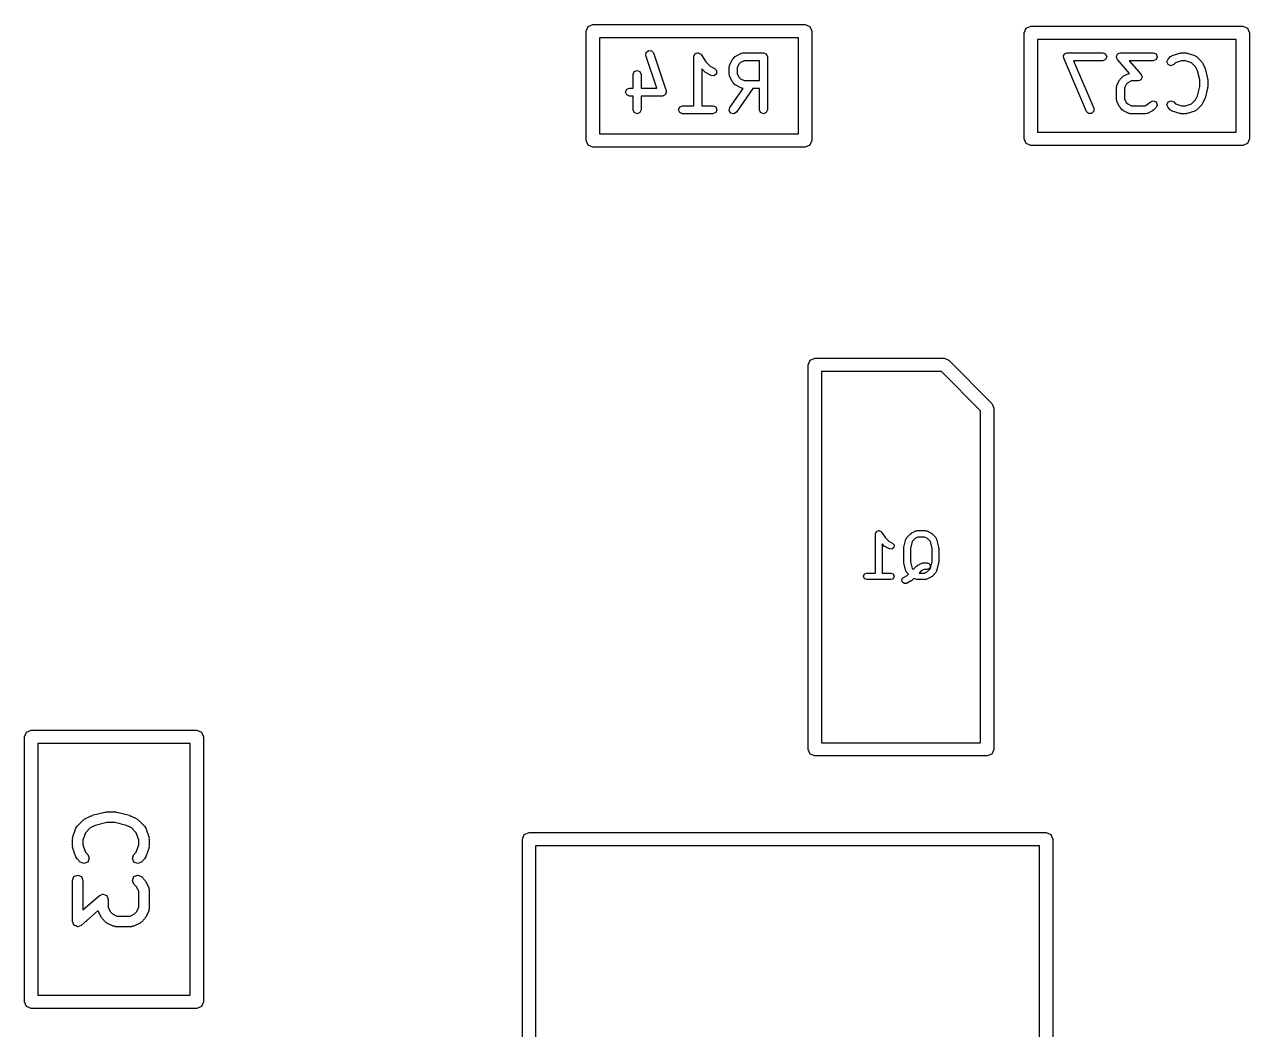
# Model space of a CAD drawing. Extents: x 0.18 to 5.48, y -2.58 to 1.79.
# Drawn here: x 0.1797 to 0.5435, y 1.1297 to 1.4282 of the extents above; entities that cross this region are included whole.
import ezdxf

# ---------------------------------------------------------------- set-up
doc = ezdxf.new("R2010")
doc.units = 0
doc.header["$MEASUREMENT"] = 0
doc.layers.add('BLACK', color=7, linetype='CONTINUOUS')

msp = doc.modelspace()

# ---------------------------------------------------------------- linework, layer by layer
at = {"layer": 'BLACK', "linetype": 'CONTINUOUS'}
for p, q in [((0.346535, 1.42624), (0.347112, 1.42763)), ((0.346535, 1.39376), (0.346535, 1.42624)), ((0.347112, 1.42763), (0.348504, 1.42821)), ((0.348504, 1.42821), (0.411496, 1.42821)), ((0.411496, 1.42821), (0.412888, 1.42763)), ((0.412888, 1.42763), (0.413465, 1.42624)), ((0.413465, 1.42624), (0.413465, 1.39376)), ((0.476535, 1.42575), (0.477112, 1.42714)), ((0.477112, 1.42714), (0.478504, 1.42772)), ((0.478504, 1.42772), (0.541496, 1.42772)), ((0.541496, 1.42772), (0.542888, 1.42714)), ((0.542888, 1.42714), (0.543465, 1.42575)), ((0.350472, 1.42427), (0.350472, 1.39573)), ((0.409528, 1.42427), (0.350472, 1.42427)), ((0.409528, 1.39573), (0.409528, 1.42427)), ((0.476535, 1.39425), (0.476535, 1.42575)), ((0.480472, 1.42378), (0.480472, 1.39622)), ((0.539528, 1.42378), (0.480472, 1.42378)), ((0.539528, 1.39622), (0.539528, 1.42378)), ((0.543465, 1.42575), (0.543465, 1.39425)), ((0.364256, 1.419), (0.36432, 1.4199)), ((0.367488, 1.40931), (0.364256, 1.419)), ((0.36432, 1.4199), (0.365003, 1.42049)), ((0.365003, 1.42049), (0.365905, 1.42043)), ((0.365905, 1.42043), (0.366497, 1.41975)), ((0.366497, 1.41975), (0.370247, 1.4085)), ((0.378444, 1.41862), (0.37849, 1.41874)), ((0.378444, 1.40406), (0.378444, 1.41862)), ((0.378467, 1.41886), (0.378658, 1.41914)), ((0.37849, 1.41874), (0.378467, 1.41886)), ((0.378658, 1.41914), (0.37879, 1.41946)), ((0.37879, 1.41946), (0.378902, 1.41951)), ((0.378902, 1.41951), (0.37897, 1.41961)), ((0.37897, 1.41961), (0.379307, 1.41967)), ((0.379307, 1.41967), (0.379625, 1.4198)), ((0.379625, 1.4198), (0.379737, 1.41976)), ((0.379737, 1.41976), (0.379857, 1.41978)), ((0.379857, 1.41978), (0.380142, 1.41959)), ((0.380142, 1.41959), (0.38046, 1.41946)), ((0.38046, 1.41946), (0.380507, 1.41935)), ((0.380507, 1.41935), (0.380608, 1.41928)), ((0.380608, 1.41928), (0.382043, 1.41713)), ((0.390038, 1.41796), (0.390788, 1.41871)), ((0.390788, 1.41871), (0.390968, 1.41878)), ((0.390968, 1.41878), (0.391095, 1.41893)), ((0.391095, 1.41893), (0.392595, 1.41968)), ((0.392595, 1.41968), (0.392869, 1.4197)), ((0.392869, 1.4197), (0.393123, 1.4198)), ((0.393123, 1.4198), (0.399123, 1.4198)), ((0.399123, 1.4198), (0.399958, 1.41946)), ((0.399958, 1.41946), (0.400304, 1.41862)), ((0.400304, 1.41862), (0.400304, 1.40288)), ((0.488196, 1.41862), (0.488284, 1.41883)), ((0.488289, 1.4184), (0.488196, 1.41862)), ((0.488281, 1.41906), (0.48845, 1.41924)), ((0.488284, 1.41883), (0.488281, 1.41906)), ((0.48845, 1.41924), (0.488542, 1.41946)), ((0.488542, 1.41946), (0.488753, 1.41955)), ((0.488753, 1.41955), (0.488912, 1.41971)), ((0.488912, 1.41971), (0.489154, 1.41971)), ((0.489154, 1.41971), (0.489378, 1.4198)), ((0.489378, 1.4198), (0.499876, 1.4198)), ((0.499876, 1.4198), (0.500711, 1.41946)), ((0.500711, 1.41946), (0.501057, 1.41862)), ((0.501057, 1.41862), (0.500711, 1.41779)), ((0.503944, 1.41862), (0.503961, 1.41866)), ((0.504104, 1.41824), (0.503944, 1.41862)), ((0.503947, 1.4187), (0.504131, 1.41907)), ((0.503961, 1.41866), (0.503947, 1.4187)), ((0.504131, 1.41907), (0.50429, 1.41946)), ((0.50429, 1.41946), (0.504329, 1.41948)), ((0.504329, 1.41948), (0.504348, 1.41951)), ((0.504348, 1.41951), (0.504741, 1.41965)), ((0.504741, 1.41965), (0.505126, 1.4198)), ((0.505126, 1.4198), (0.514874, 1.4198)), ((0.514874, 1.4198), (0.51571, 1.41946)), ((0.51571, 1.41946), (0.516055, 1.41862)), ((0.516055, 1.41862), (0.51571, 1.41779)), ((0.519289, 1.41796), (0.520038, 1.41871)), ((0.520038, 1.41871), (0.520292, 1.41881)), ((0.520292, 1.41881), (0.5205, 1.41899)), ((0.5205, 1.41899), (0.52275, 1.41974)), ((0.52275, 1.41974), (0.522944, 1.41973)), ((0.522944, 1.41973), (0.523123, 1.4198)), ((0.523123, 1.4198), (0.524623, 1.4198)), ((0.524623, 1.4198), (0.524803, 1.41973)), ((0.524803, 1.41973), (0.524997, 1.41974)), ((0.524997, 1.41974), (0.527246, 1.41899)), ((0.527246, 1.41899), (0.527454, 1.41881)), ((0.527454, 1.41881), (0.527708, 1.41871)), ((0.527708, 1.41871), (0.529208, 1.41721)), ((0.381789, 1.41404), (0.380806, 1.41502)), ((0.380806, 1.41502), (0.380806, 1.40406)), ((0.382043, 1.41713), (0.383324, 1.41585)), ((0.383324, 1.41585), (0.384653, 1.41518)), ((0.384653, 1.41518), (0.385245, 1.4145)), ((0.388943, 1.41562), (0.389048, 1.41588)), ((0.388943, 1.41337), (0.388943, 1.41562)), ((0.389048, 1.41588), (0.389067, 1.41615)), ((0.389067, 1.41615), (0.389817, 1.41765)), ((0.389817, 1.41765), (0.389964, 1.41778)), ((0.389964, 1.41778), (0.390038, 1.41796)), ((0.391844, 1.41642), (0.391305, 1.41535)), ((0.391305, 1.41535), (0.391305, 1.41365)), ((0.392323, 1.4169), (0.391844, 1.41642)), ((0.393402, 1.41744), (0.392323, 1.4169)), ((0.397941, 1.41744), (0.393402, 1.41744)), ((0.397941, 1.41156), (0.397941, 1.41744)), ((0.488292, 1.41816), (0.488289, 1.4184)), ((0.495041, 1.40241), (0.488292, 1.41816)), ((0.499876, 1.41744), (0.491169, 1.41744)), ((0.491169, 1.41744), (0.497212, 1.40334)), ((0.500711, 1.41779), (0.499876, 1.41744)), ((0.504237, 1.41785), (0.504104, 1.41824)), ((0.507865, 1.4137), (0.504237, 1.41785)), ((0.514874, 1.41744), (0.507728, 1.41744)), ((0.507728, 1.41744), (0.511264, 1.4134)), ((0.51571, 1.41779), (0.514874, 1.41744)), ((0.518943, 1.41712), (0.519289, 1.41796)), ((0.519289, 1.41629), (0.518943, 1.41712)), ((0.520124, 1.41594), (0.519289, 1.41629)), ((0.520959, 1.41629), (0.520124, 1.41594)), ((0.521512, 1.41684), (0.520959, 1.41629)), ((0.523315, 1.41744), (0.521512, 1.41684)), ((0.524431, 1.41744), (0.523315, 1.41744)), ((0.526235, 1.41684), (0.524431, 1.41744)), ((0.527402, 1.41567), (0.526235, 1.41684)), ((0.528008, 1.41446), (0.527402, 1.41567)), ((0.529208, 1.41721), (0.529282, 1.41703)), ((0.529282, 1.41703), (0.529429, 1.4169)), ((0.529429, 1.4169), (0.530179, 1.4154)), ((0.530179, 1.4154), (0.530189, 1.41527)), ((0.530189, 1.41527), (0.530268, 1.41516)), ((0.530268, 1.41516), (0.531018, 1.41216)), ((0.360446, 1.41337), (0.360792, 1.41421)), ((0.360446, 1.40931), (0.360446, 1.41337)), ((0.360792, 1.41421), (0.361627, 1.41456)), ((0.361627, 1.41456), (0.362462, 1.41421)), ((0.362462, 1.41421), (0.362808, 1.41337)), ((0.362808, 1.41337), (0.362808, 1.40931)), ((0.381969, 1.41396), (0.381789, 1.41404)), ((0.382096, 1.41382), (0.381969, 1.41396)), ((0.383596, 1.41307), (0.382096, 1.41382)), ((0.384498, 1.413), (0.383596, 1.41307)), ((0.385181, 1.4136), (0.384498, 1.413)), ((0.385245, 1.4145), (0.385181, 1.4136)), ((0.389048, 1.41312), (0.388943, 1.41337)), ((0.389067, 1.41285), (0.389048, 1.41312)), ((0.389817, 1.41135), (0.389067, 1.41285)), ((0.389964, 1.41122), (0.389817, 1.41135)), ((0.391305, 1.41365), (0.391844, 1.41257)), ((0.391844, 1.41257), (0.392323, 1.4121)), ((0.392323, 1.4121), (0.393402, 1.41156)), ((0.393402, 1.41156), (0.397941, 1.41156)), ((0.504069, 1.41015), (0.504819, 1.41165)), ((0.504819, 1.41165), (0.504966, 1.41178)), ((0.504966, 1.41178), (0.50504, 1.41196)), ((0.50504, 1.41196), (0.50579, 1.41271)), ((0.50579, 1.41271), (0.50597, 1.41278)), ((0.50597, 1.41278), (0.506097, 1.41293)), ((0.506097, 1.41293), (0.507597, 1.41368)), ((0.508404, 1.41144), (0.507325, 1.4109)), ((0.507597, 1.41368), (0.507865, 1.4137)), ((0.510375, 1.41144), (0.508404, 1.41144)), ((0.510759, 1.4116), (0.510375, 1.41144)), ((0.511153, 1.41174), (0.510759, 1.4116)), ((0.511171, 1.41177), (0.511153, 1.41174)), ((0.51121, 1.41179), (0.511171, 1.41177)), ((0.511369, 1.41217), (0.51121, 1.41179)), ((0.511264, 1.4134), (0.511397, 1.41301)), ((0.511553, 1.41255), (0.511369, 1.41217)), ((0.511397, 1.41301), (0.511556, 1.41262)), ((0.511556, 1.41262), (0.51154, 1.41259)), ((0.51154, 1.41259), (0.511553, 1.41255)), ((0.528691, 1.41173), (0.528008, 1.41446)), ((0.528691, 1.40977), (0.528691, 1.41173)), ((0.531018, 1.41216), (0.530996, 1.41201)), ((0.530996, 1.41201), (0.531054, 1.41187)), ((0.531054, 1.41187), (0.531054, 1.40963)), ((0.358196, 1.40813), (0.358542, 1.40896)), ((0.358542, 1.40729), (0.358196, 1.40813)), ((0.358542, 1.40896), (0.359378, 1.40931)), ((0.359378, 1.40931), (0.360446, 1.40931)), ((0.362808, 1.40931), (0.367488, 1.40931)), ((0.370202, 1.40787), (0.370183, 1.4076)), ((0.370307, 1.40813), (0.370202, 1.40787)), ((0.370247, 1.4085), (0.370233, 1.4083)), ((0.370233, 1.4083), (0.370307, 1.40813)), ((0.389156, 1.40355), (0.393109, 1.4092)), ((0.390038, 1.41104), (0.389964, 1.41122)), ((0.390788, 1.41029), (0.390038, 1.41104)), ((0.390968, 1.41022), (0.390788, 1.41029)), ((0.391095, 1.41007), (0.390968, 1.41022)), ((0.395988, 1.40919), (0.391091, 1.4022)), ((0.392595, 1.40932), (0.391095, 1.41007)), ((0.392869, 1.4093), (0.392595, 1.40932)), ((0.393109, 1.4092), (0.392869, 1.4093)), ((0.397941, 1.40919), (0.395988, 1.40919)), ((0.397941, 1.40288), (0.397941, 1.40919)), ((0.503944, 1.40963), (0.50405, 1.40988)), ((0.503944, 1.40588), (0.503944, 1.40963)), ((0.50405, 1.40988), (0.504069, 1.41015)), ((0.506846, 1.41043), (0.506307, 1.40935)), ((0.506307, 1.40935), (0.506307, 1.40615)), ((0.507325, 1.4109), (0.506846, 1.41043)), ((0.528008, 1.40704), (0.528691, 1.40977)), ((0.531018, 1.40934), (0.530268, 1.40634)), ((0.531054, 1.40963), (0.530996, 1.40949)), ((0.530996, 1.40949), (0.531018, 1.40934)), ((0.359378, 1.40694), (0.358542, 1.40729)), ((0.360446, 1.40694), (0.359378, 1.40694)), ((0.360446, 1.40288), (0.360446, 1.40694)), ((0.369126, 1.40694), (0.362808, 1.40694)), ((0.362808, 1.40694), (0.362808, 1.40288)), ((0.369306, 1.40702), (0.369126, 1.40694)), ((0.3695, 1.407), (0.369306, 1.40702)), ((0.369708, 1.40718), (0.3695, 1.407)), ((0.369961, 1.40729), (0.369708, 1.40718)), ((0.370036, 1.40747), (0.369961, 1.40729)), ((0.370183, 1.4076), (0.370036, 1.40747)), ((0.37429, 1.40371), (0.375126, 1.40406)), ((0.375126, 1.40406), (0.378444, 1.40406)), ((0.380806, 1.40406), (0.384124, 1.40406)), ((0.384124, 1.40406), (0.38496, 1.40371)), ((0.50405, 1.40562), (0.503944, 1.40588)), ((0.504069, 1.40535), (0.50405, 1.40562)), ((0.504819, 1.40385), (0.504069, 1.40535)), ((0.506307, 1.40615), (0.506846, 1.40508)), ((0.506846, 1.40508), (0.507325, 1.4046)), ((0.507325, 1.4046), (0.508404, 1.40406)), ((0.508404, 1.40406), (0.512346, 1.40406)), ((0.512346, 1.40406), (0.513425, 1.4046)), ((0.513425, 1.4046), (0.514039, 1.40521)), ((0.514039, 1.40521), (0.514874, 1.40556)), ((0.514874, 1.40556), (0.51571, 1.40521)), ((0.516055, 1.40438), (0.515709, 1.40354)), ((0.51571, 1.40521), (0.516055, 1.40438)), ((0.518943, 1.40438), (0.519289, 1.40521)), ((0.519289, 1.40354), (0.518943, 1.40438)), ((0.519289, 1.40521), (0.520124, 1.40556)), ((0.520124, 1.40556), (0.520959, 1.40521)), ((0.520959, 1.40521), (0.521512, 1.40466)), ((0.521512, 1.40466), (0.523315, 1.40406)), ((0.523315, 1.40406), (0.524432, 1.40406)), ((0.524432, 1.40406), (0.526235, 1.40466)), ((0.526235, 1.40466), (0.527402, 1.40583)), ((0.527402, 1.40583), (0.528008, 1.40704)), ((0.529208, 1.40429), (0.527708, 1.40279)), ((0.529282, 1.40447), (0.529208, 1.40429)), ((0.529429, 1.4046), (0.529282, 1.40447)), ((0.530179, 1.4061), (0.529429, 1.4046)), ((0.530189, 1.40623), (0.530179, 1.4061)), ((0.530268, 1.40634), (0.530189, 1.40623)), ((0.360792, 1.40204), (0.360446, 1.40288)), ((0.361627, 1.40169), (0.360792, 1.40204)), ((0.362462, 1.40204), (0.361627, 1.40169)), ((0.362808, 1.40288), (0.362462, 1.40204)), ((0.373944, 1.40288), (0.37429, 1.40371)), ((0.37429, 1.40204), (0.373944, 1.40288)), ((0.375126, 1.40169), (0.37429, 1.40204)), ((0.384124, 1.40169), (0.375126, 1.40169)), ((0.38496, 1.40204), (0.384124, 1.40169)), ((0.38496, 1.40371), (0.385306, 1.40288)), ((0.385306, 1.40288), (0.38496, 1.40204)), ((0.388961, 1.40267), (0.389156, 1.40355)), ((0.389446, 1.40191), (0.388961, 1.40267)), ((0.390329, 1.40171), (0.389446, 1.40191)), ((0.391091, 1.4022), (0.390329, 1.40171)), ((0.398287, 1.40204), (0.397941, 1.40288)), ((0.399123, 1.40169), (0.398287, 1.40204)), ((0.399958, 1.40204), (0.399123, 1.40169)), ((0.400304, 1.40288), (0.399958, 1.40204)), ((0.495688, 1.40178), (0.495041, 1.40241)), ((0.496592, 1.40179), (0.495688, 1.40178)), ((0.497223, 1.40244), (0.496592, 1.40179)), ((0.497212, 1.40334), (0.497223, 1.40244)), ((0.504966, 1.40372), (0.504819, 1.40385)), ((0.50504, 1.40354), (0.504966, 1.40372)), ((0.50579, 1.40279), (0.50504, 1.40354)), ((0.50597, 1.40272), (0.50579, 1.40279)), ((0.506097, 1.40257), (0.50597, 1.40272)), ((0.507597, 1.40182), (0.506097, 1.40257)), ((0.507871, 1.4018), (0.507597, 1.40182)), ((0.508125, 1.40169), (0.507871, 1.4018)), ((0.512625, 1.40169), (0.508125, 1.40169)), ((0.512879, 1.4018), (0.512625, 1.40169)), ((0.513153, 1.40182), (0.512879, 1.4018)), ((0.514653, 1.40257), (0.513153, 1.40182)), ((0.51478, 1.40272), (0.514653, 1.40257)), ((0.51496, 1.40279), (0.51478, 1.40272)), ((0.515709, 1.40354), (0.51496, 1.40279)), ((0.520038, 1.40279), (0.519289, 1.40354)), ((0.520293, 1.40269), (0.520038, 1.40279)), ((0.5205, 1.40251), (0.520293, 1.40269)), ((0.52275, 1.40176), (0.5205, 1.40251)), ((0.522944, 1.40177), (0.52275, 1.40176)), ((0.523123, 1.40169), (0.522944, 1.40177)), ((0.524623, 1.40169), (0.523123, 1.40169)), ((0.524803, 1.40177), (0.524623, 1.40169)), ((0.524997, 1.40176), (0.524803, 1.40177)), ((0.527246, 1.40251), (0.524997, 1.40176)), ((0.527454, 1.40269), (0.527246, 1.40251)), ((0.527708, 1.40279), (0.527454, 1.40269)), ((0.347112, 1.39237), (0.346535, 1.39376)), ((0.350472, 1.39573), (0.409528, 1.39573)), ((0.413465, 1.39376), (0.412888, 1.39237)), ((0.477112, 1.39286), (0.476535, 1.39425)), ((0.480472, 1.39622), (0.539528, 1.39622)), ((0.543465, 1.39425), (0.542888, 1.39286)), ((0.348504, 1.39179), (0.347112, 1.39237)), ((0.411496, 1.39179), (0.348504, 1.39179)), ((0.412888, 1.39237), (0.411496, 1.39179)), ((0.478504, 1.39228), (0.477112, 1.39286)), ((0.541496, 1.39228), (0.478504, 1.39228)), ((0.542888, 1.39286), (0.541496, 1.39228)), ((0.412441, 1.32709), (0.413018, 1.32848)), ((0.413018, 1.32848), (0.414409, 1.32906)), ((0.414409, 1.32906), (0.452795, 1.32906)), ((0.452795, 1.32906), (0.454187, 1.32848)), ((0.454187, 1.32848), (0.466982, 1.31568)), ((0.412441, 1.21291), (0.412441, 1.32709)), ((0.416378, 1.32512), (0.416378, 1.21488)), ((0.45198, 1.32512), (0.416378, 1.32512)), ((0.463622, 1.31348), (0.45198, 1.32512)), ((0.463622, 1.21488), (0.463622, 1.31348)), ((0.466982, 1.31568), (0.46709, 1.31542)), ((0.46709, 1.31542), (0.467559, 1.31429)), ((0.467559, 1.31429), (0.467559, 1.21291)), ((0.432417, 1.2769), (0.432455, 1.27699)), ((0.432417, 1.26528), (0.432417, 1.2769)), ((0.432436, 1.27709), (0.432595, 1.27733)), ((0.432455, 1.27699), (0.432436, 1.27709)), ((0.432595, 1.27733), (0.432705, 1.2776)), ((0.432705, 1.2776), (0.432798, 1.27763)), ((0.432798, 1.27763), (0.432855, 1.27772)), ((0.432855, 1.27772), (0.433136, 1.27777)), ((0.433136, 1.27777), (0.433401, 1.27788)), ((0.433401, 1.27788), (0.433494, 1.27784)), ((0.433494, 1.27784), (0.433594, 1.27786)), ((0.433594, 1.27786), (0.433832, 1.2777)), ((0.433832, 1.2777), (0.434097, 1.2776)), ((0.434097, 1.2776), (0.434136, 1.2775)), ((0.434136, 1.2775), (0.43422, 1.27745)), ((0.43422, 1.27745), (0.435365, 1.27573)), ((0.441704, 1.2758), (0.442904, 1.277)), ((0.442904, 1.277), (0.443053, 1.27706)), ((0.443053, 1.27706), (0.443159, 1.27718)), ((0.443159, 1.27718), (0.444359, 1.27778)), ((0.444359, 1.27778), (0.444588, 1.2778)), ((0.444588, 1.2778), (0.444799, 1.27788)), ((0.444799, 1.27788), (0.447199, 1.27788)), ((0.447199, 1.27788), (0.447411, 1.2778)), ((0.447411, 1.2778), (0.447639, 1.27778)), ((0.447639, 1.27778), (0.448839, 1.27718)), ((0.448839, 1.27718), (0.448945, 1.27706)), ((0.448945, 1.27706), (0.449095, 1.277)), ((0.449095, 1.277), (0.450295, 1.2758)), ((0.435105, 1.2732), (0.434385, 1.27392)), ((0.434385, 1.27392), (0.434385, 1.26528)), ((0.435254, 1.27314), (0.435105, 1.2732)), ((0.43536, 1.27302), (0.435254, 1.27314)), ((0.435365, 1.27573), (0.436384, 1.27471)), ((0.436384, 1.27471), (0.437441, 1.27418)), ((0.437441, 1.27418), (0.437934, 1.27361)), ((0.437934, 1.27361), (0.437881, 1.27286)), ((0.440845, 1.27294), (0.441445, 1.27534)), ((0.441445, 1.27534), (0.441602, 1.27555)), ((0.441602, 1.27555), (0.441704, 1.2758)), ((0.443288, 1.2746), (0.442784, 1.27258)), ((0.444183, 1.27549), (0.443288, 1.2746)), ((0.445032, 1.27591), (0.444183, 1.27549)), ((0.446967, 1.27591), (0.445032, 1.27591)), ((0.447816, 1.27549), (0.446967, 1.27591)), ((0.44871, 1.2746), (0.447816, 1.27549)), ((0.449214, 1.27258), (0.44871, 1.2746)), ((0.450295, 1.2758), (0.450396, 1.27555)), ((0.450396, 1.27555), (0.450554, 1.27534)), ((0.450554, 1.27534), (0.451154, 1.27294)), ((0.43656, 1.27242), (0.43536, 1.27302)), ((0.437312, 1.27237), (0.43656, 1.27242)), ((0.437881, 1.27286), (0.437312, 1.27237)), ((0.440816, 1.2727), (0.440863, 1.27281)), ((0.440816, 1.2685), (0.440816, 1.2727)), ((0.440863, 1.27281), (0.440845, 1.27294)), ((0.442784, 1.27258), (0.442784, 1.26862)), ((0.449214, 1.26862), (0.449214, 1.27258)), ((0.451154, 1.27294), (0.451135, 1.27281)), ((0.451135, 1.27281), (0.451183, 1.2727)), ((0.451183, 1.2727), (0.451183, 1.2685)), ((0.440863, 1.26838), (0.440816, 1.2685)), ((0.440845, 1.26826), (0.440863, 1.26838)), ((0.441445, 1.26586), (0.440845, 1.26826)), ((0.441602, 1.26565), (0.441445, 1.26586)), ((0.442784, 1.26862), (0.443288, 1.2666)), ((0.443288, 1.2666), (0.4436, 1.26629)), ((0.4436, 1.26629), (0.444703, 1.2674)), ((0.444703, 1.2674), (0.444853, 1.26746)), ((0.444853, 1.26746), (0.444959, 1.26758)), ((0.444959, 1.26758), (0.446159, 1.26818)), ((0.445982, 1.26589), (0.445376, 1.26528)), ((0.446832, 1.26632), (0.445982, 1.26589)), ((0.446159, 1.26818), (0.446388, 1.2682)), ((0.446388, 1.2682), (0.446599, 1.26828)), ((0.446599, 1.26828), (0.447799, 1.26828)), ((0.447799, 1.26632), (0.446832, 1.26632)), ((0.447799, 1.26828), (0.448495, 1.268)), ((0.448495, 1.2666), (0.447799, 1.26632)), ((0.447816, 1.26571), (0.44871, 1.2666)), ((0.448495, 1.268), (0.448783, 1.2673)), ((0.448783, 1.2673), (0.448495, 1.2666)), ((0.44871, 1.2666), (0.449214, 1.26862)), ((0.450554, 1.26586), (0.450396, 1.26565)), ((0.451154, 1.26826), (0.450554, 1.26586)), ((0.451183, 1.2685), (0.451135, 1.26838)), ((0.451135, 1.26838), (0.451154, 1.26826)), ((0.428817, 1.2643), (0.429105, 1.265)), ((0.429105, 1.2636), (0.428817, 1.2643)), ((0.429105, 1.265), (0.429801, 1.26528)), ((0.429801, 1.26332), (0.429105, 1.2636)), ((0.429801, 1.26528), (0.432417, 1.26528)), ((0.437, 1.26332), (0.429801, 1.26332)), ((0.434385, 1.26528), (0.437, 1.26528)), ((0.437, 1.26528), (0.437696, 1.265)), ((0.437696, 1.2636), (0.437, 1.26332)), ((0.437696, 1.265), (0.437985, 1.2643)), ((0.437985, 1.2643), (0.437696, 1.2636)), ((0.440266, 1.26341), (0.44076, 1.26398)), ((0.44032, 1.26266), (0.440266, 1.26341)), ((0.440889, 1.26217), (0.44032, 1.26266)), ((0.44076, 1.26398), (0.441817, 1.26451)), ((0.44164, 1.26222), (0.440889, 1.26217)), ((0.441704, 1.2654), (0.441602, 1.26565)), ((0.44284, 1.26282), (0.44164, 1.26222)), ((0.442208, 1.2649), (0.441704, 1.2654)), ((0.441817, 1.26451), (0.442208, 1.2649)), ((0.442946, 1.26294), (0.44284, 1.26282)), ((0.443096, 1.263), (0.442946, 1.26294)), ((0.443794, 1.2637), (0.443096, 1.263)), ((0.444359, 1.26342), (0.443794, 1.2637)), ((0.444588, 1.2634), (0.444359, 1.26342)), ((0.444799, 1.26332), (0.444588, 1.2634)), ((0.447199, 1.26332), (0.444799, 1.26332)), ((0.445376, 1.26528), (0.446967, 1.26528)), ((0.446967, 1.26528), (0.447816, 1.26571)), ((0.447411, 1.2634), (0.447199, 1.26332)), ((0.447639, 1.26342), (0.447411, 1.2634)), ((0.448839, 1.26402), (0.447639, 1.26342)), ((0.448945, 1.26414), (0.448839, 1.26402)), ((0.449095, 1.2642), (0.448945, 1.26414)), ((0.450295, 1.2654), (0.449095, 1.2642)), ((0.450396, 1.26565), (0.450295, 1.2654)), ((0.180301, 1.21803), (0.181693, 1.2186)), ((0.181693, 1.2186), (0.230906, 1.2186)), ((0.230906, 1.2186), (0.232297, 1.21803)), ((0.179724, 1.21663), (0.180301, 1.21803)), ((0.179724, 1.13789), (0.179724, 1.21663)), ((0.232297, 1.21803), (0.232874, 1.21663)), ((0.232874, 1.21663), (0.232874, 1.13789)), ((0.183661, 1.21467), (0.183661, 1.13986)), ((0.228937, 1.21467), (0.183661, 1.21467)), ((0.228937, 1.13986), (0.228937, 1.21467)), ((0.413018, 1.21152), (0.412441, 1.21291)), ((0.414409, 1.21094), (0.413018, 1.21152)), ((0.416378, 1.21488), (0.463622, 1.21488)), ((0.466982, 1.21152), (0.465591, 1.21094)), ((0.467559, 1.21291), (0.466982, 1.21152)), ((0.465591, 1.21094), (0.414409, 1.21094)), ((0.197627, 1.19226), (0.199502, 1.1932)), ((0.199502, 1.1932), (0.19968, 1.19321)), ((0.19968, 1.19321), (0.199824, 1.19332)), ((0.199824, 1.19332), (0.203574, 1.19426)), ((0.203574, 1.19426), (0.203771, 1.19423)), ((0.203771, 1.19423), (0.203956, 1.19431)), ((0.203956, 1.19431), (0.206768, 1.19431)), ((0.206768, 1.19431), (0.206952, 1.19423)), ((0.206952, 1.19423), (0.20715, 1.19426)), ((0.20715, 1.19426), (0.210899, 1.19332)), ((0.210899, 1.19332), (0.211043, 1.19321)), ((0.211043, 1.19321), (0.211222, 1.1932)), ((0.211222, 1.1932), (0.213096, 1.19226)), ((0.194025, 1.18667), (0.194963, 1.18948)), ((0.194963, 1.18948), (0.195203, 1.18976)), ((0.195203, 1.18976), (0.195343, 1.19009)), ((0.195343, 1.19009), (0.197218, 1.19197)), ((0.197218, 1.19197), (0.197457, 1.19207)), ((0.197457, 1.19207), (0.197627, 1.19226)), ((0.199264, 1.18956), (0.197833, 1.18813)), ((0.200756, 1.19031), (0.199264, 1.18956)), ((0.20415, 1.19116), (0.200756, 1.19031)), ((0.206574, 1.19116), (0.20415, 1.19116)), ((0.209968, 1.19031), (0.206574, 1.19116)), ((0.211459, 1.18956), (0.209968, 1.19031)), ((0.212891, 1.18813), (0.211459, 1.18956)), ((0.213096, 1.19226), (0.213266, 1.19207)), ((0.213266, 1.19207), (0.213506, 1.19197)), ((0.213506, 1.19197), (0.21538, 1.19009)), ((0.21538, 1.19009), (0.215521, 1.18976)), ((0.215521, 1.18976), (0.215761, 1.18948)), ((0.215761, 1.18948), (0.216698, 1.18667)), ((0.193944, 1.18617), (0.194044, 1.18641)), ((0.193944, 1.18429), (0.193944, 1.18617)), ((0.194044, 1.18641), (0.194025, 1.18667)), ((0.197833, 1.18813), (0.197094, 1.18591)), ((0.197094, 1.18591), (0.197094, 1.18455)), ((0.21363, 1.18591), (0.212891, 1.18813)), ((0.21363, 1.18455), (0.21363, 1.18591)), ((0.216698, 1.18667), (0.21668, 1.18641)), ((0.21668, 1.18641), (0.216779, 1.18617)), ((0.216779, 1.18617), (0.216779, 1.18429)), ((0.327559, 1.18622), (0.328136, 1.18761)), ((0.327559, 1.03169), (0.327559, 1.18622)), ((0.328136, 1.18761), (0.329528, 1.18819)), ((0.329528, 1.18819), (0.483071, 1.18819)), ((0.483071, 1.18819), (0.484463, 1.18761)), ((0.484463, 1.18761), (0.485039, 1.18622)), ((0.485039, 1.18622), (0.485039, 0.993307)), ((0.194044, 1.18405), (0.193944, 1.18429)), ((0.194025, 1.1838), (0.194044, 1.18405)), ((0.194963, 1.18098), (0.194025, 1.1838)), ((0.197094, 1.18455), (0.197833, 1.18233)), ((0.197833, 1.18233), (0.198508, 1.18166)), ((0.212216, 1.18166), (0.212891, 1.18233)), ((0.212891, 1.18233), (0.21363, 1.18455)), ((0.216698, 1.1838), (0.215761, 1.18098)), ((0.216779, 1.18429), (0.21668, 1.18405)), ((0.21668, 1.18405), (0.216698, 1.1838)), ((0.331496, 1.18425), (0.331496, 1.03251)), ((0.481102, 1.18425), (0.331496, 1.18425)), ((0.481102, 0.995276), (0.481102, 1.18425)), ((0.195203, 1.18071), (0.194963, 1.18098)), ((0.195343, 1.18037), (0.195203, 1.18071)), ((0.196281, 1.17943), (0.195343, 1.18037)), ((0.197394, 1.17897), (0.196281, 1.17943)), ((0.198508, 1.17943), (0.197394, 1.17897)), ((0.198508, 1.18166), (0.198969, 1.18054)), ((0.198969, 1.18054), (0.198508, 1.17943)), ((0.211755, 1.18054), (0.212216, 1.18166)), ((0.212216, 1.17943), (0.211755, 1.18054)), ((0.21333, 1.17897), (0.212216, 1.17943)), ((0.214443, 1.17943), (0.21333, 1.17897)), ((0.21538, 1.18037), (0.214443, 1.17943)), ((0.215521, 1.18071), (0.21538, 1.18037)), ((0.215761, 1.18098), (0.215521, 1.18071)), ((0.193944, 1.17398), (0.194406, 1.1751)), ((0.194406, 1.1751), (0.195519, 1.17556)), ((0.195519, 1.17556), (0.196633, 1.1751)), ((0.196633, 1.1751), (0.197094, 1.17398)), ((0.211755, 1.17398), (0.212216, 1.1751)), ((0.212216, 1.1751), (0.21333, 1.17556)), ((0.21333, 1.17556), (0.214443, 1.1751)), ((0.214443, 1.1751), (0.21538, 1.17416)), ((0.193944, 1.1618), (0.193944, 1.17398)), ((0.197094, 1.17398), (0.197094, 1.16527)), ((0.212216, 1.17287), (0.211755, 1.17398)), ((0.212973, 1.17211), (0.212216, 1.17287)), ((0.21363, 1.1708), (0.212973, 1.17211)), ((0.21538, 1.17416), (0.21548, 1.17392)), ((0.21548, 1.17392), (0.215675, 1.17375)), ((0.215675, 1.17375), (0.216613, 1.17188)), ((0.216613, 1.17188), (0.216639, 1.17151)), ((0.216639, 1.17151), (0.216779, 1.17117)), ((0.197094, 1.16527), (0.201981, 1.16954)), ((0.201981, 1.16954), (0.202506, 1.16972)), ((0.202506, 1.16972), (0.203018, 1.16993)), ((0.203018, 1.16993), (0.20307, 1.16991)), ((0.20307, 1.16991), (0.203123, 1.16993)), ((0.203123, 1.16993), (0.20362, 1.16968)), ((0.20362, 1.16968), (0.204132, 1.16947)), ((0.204132, 1.16947), (0.204153, 1.16942)), ((0.204153, 1.16942), (0.204204, 1.1694)), ((0.204204, 1.1694), (0.204381, 1.16887)), ((0.204381, 1.16887), (0.204593, 1.16836)), ((0.204593, 1.16836), (0.204593, 1.16592)), ((0.21363, 1.16592), (0.21363, 1.1708)), ((0.216779, 1.17117), (0.216779, 1.16555)), ((0.201597, 1.16502), (0.196556, 1.16061)), ((0.20161, 1.16484), (0.201597, 1.16502)), ((0.202547, 1.16297), (0.20161, 1.16484)), ((0.204593, 1.16592), (0.20525, 1.1646)), ((0.20525, 1.1646), (0.205826, 1.16403)), ((0.205826, 1.16403), (0.20714, 1.16337)), ((0.211083, 1.16337), (0.212397, 1.16403)), ((0.212397, 1.16403), (0.212973, 1.1646)), ((0.212973, 1.1646), (0.21363, 1.16592)), ((0.216613, 1.16484), (0.215675, 1.16297)), ((0.216639, 1.16521), (0.216613, 1.16484)), ((0.216779, 1.16555), (0.216639, 1.16521)), ((0.194157, 1.16128), (0.193944, 1.1618)), ((0.194334, 1.16076), (0.194157, 1.16128)), ((0.194384, 1.16074), (0.194334, 1.16076)), ((0.194406, 1.16068), (0.194384, 1.16074)), ((0.194918, 1.16047), (0.194406, 1.16068)), ((0.195415, 1.16023), (0.194918, 1.16047)), ((0.196031, 1.16043), (0.195519, 1.16022)), ((0.196556, 1.16061), (0.196031, 1.16043)), ((0.202743, 1.1628), (0.202547, 1.16297)), ((0.202842, 1.16256), (0.202743, 1.1628)), ((0.20378, 1.16162), (0.202842, 1.16256)), ((0.204019, 1.16152), (0.20378, 1.16162)), ((0.204189, 1.16133), (0.204019, 1.16152)), ((0.206064, 1.16039), (0.204189, 1.16133)), ((0.206429, 1.16036), (0.206064, 1.16039)), ((0.206768, 1.16022), (0.206429, 1.16036)), ((0.20714, 1.16337), (0.211083, 1.16337)), ((0.211793, 1.16036), (0.211455, 1.16022)), ((0.212159, 1.16039), (0.211793, 1.16036)), ((0.214034, 1.16133), (0.212159, 1.16039)), ((0.214204, 1.16152), (0.214034, 1.16133)), ((0.214443, 1.16162), (0.214204, 1.16152)), ((0.21538, 1.16256), (0.214443, 1.16162)), ((0.21548, 1.1628), (0.21538, 1.16256)), ((0.215675, 1.16297), (0.21548, 1.1628)), ((0.195468, 1.16024), (0.195415, 1.16023)), ((0.195519, 1.16022), (0.195468, 1.16024)), ((0.211455, 1.16022), (0.206768, 1.16022)), ((0.183661, 1.13986), (0.228937, 1.13986)), ((0.180301, 1.1365), (0.179724, 1.13789)), ((0.181693, 1.13593), (0.180301, 1.1365)), ((0.230906, 1.13593), (0.181693, 1.13593)), ((0.232297, 1.1365), (0.230906, 1.13593)), ((0.232874, 1.13789), (0.232297, 1.1365))]:
    msp.add_line(p, q, dxfattribs=at)

doc.saveas('drawing.dxf')
